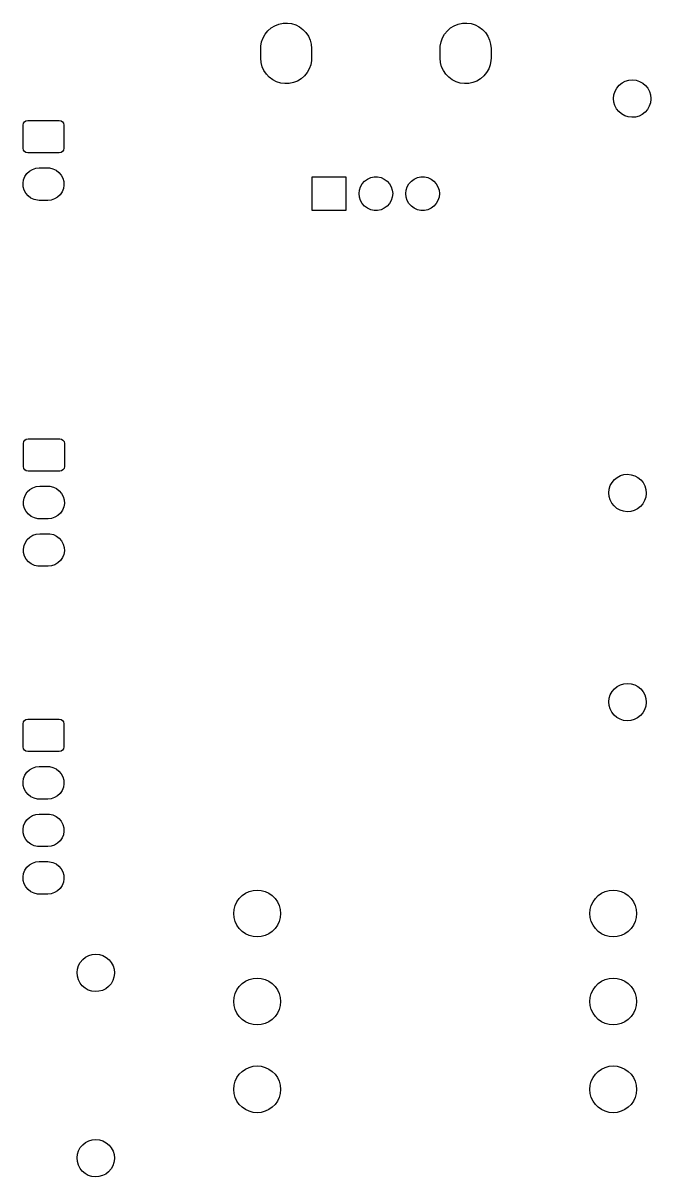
# Model space of a CAD drawing. Extents: x 57 to 241, y -129 to -56.
# Drawn here: x 57.3 to 90.9, y -123.7 to -62 of the extents above; entities that cross this region are included whole.
import ezdxf

# ---------------------------------------------------------------- set-up
doc = ezdxf.new("R2010")
doc.units = 0
doc.layers.add('BLACK', color=7, linetype='CONTINUOUS')

msp = doc.modelspace()

# ---------------------------------------------------------------- linework, layer by layer
at = {"layer": 'BLACK', "linetype": 'CONTINUOUS'}
for p, q in [((70.425, -62.4119), (70.5987, -62.2611)), ((70.5987, -62.2611), (70.7953, -62.1418)), ((70.7953, -62.1418), (71.0092, -62.0574)), ((71.0092, -62.0574), (71.2343, -62.0101)), ((71.2343, -62.0101), (71.4641, -62.0015)), ((71.4641, -62.0015), (71.692, -62.0317)), ((71.692, -62.0317), (71.9117, -62.0999)), ((71.9117, -62.0999), (72.1167, -62.2041)), ((72.1167, -62.2041), (72.3012, -62.3414)), ((80.025, -62.4119), (80.1987, -62.2611)), ((80.1987, -62.2611), (80.3953, -62.1418)), ((80.3953, -62.1418), (80.6092, -62.0574)), ((80.6092, -62.0574), (80.8343, -62.0101)), ((80.8343, -62.0101), (81.0641, -62.0015)), ((81.0641, -62.0015), (81.292, -62.0317)), ((81.292, -62.0317), (81.5117, -62.0999)), ((81.5117, -62.0999), (81.7167, -62.2041)), ((81.7167, -62.2041), (81.9012, -62.3414)), ((70.087, -63.0057), (70.1654, -62.7895)), ((70.1654, -62.7895), (70.2792, -62.5897)), ((70.2792, -62.5897), (70.425, -62.4119)), ((72.3012, -62.3414), (72.4599, -62.5078)), ((72.4599, -62.5078), (72.5883, -62.6986)), ((72.5883, -62.6986), (72.6828, -62.9083)), ((72.6828, -62.9083), (72.7406, -63.1309)), ((79.687, -63.0057), (79.7654, -62.7895)), ((79.7654, -62.7895), (79.8792, -62.5897)), ((79.8792, -62.5897), (80.025, -62.4119)), ((81.9012, -62.3414), (82.0599, -62.5078)), ((82.0599, -62.5078), (82.1883, -62.6986)), ((82.1883, -62.6986), (82.2828, -62.9083)), ((82.2828, -62.9083), (82.3406, -63.1309)), ((70.04, -63.36), (70.046, -63.232)), ((70.04, -63.88), (70.04, -63.36)), ((70.046, -63.232), (70.087, -63.0057)), ((72.7406, -63.1309), (72.76, -63.36)), ((72.76, -63.36), (72.76, -63.88)), ((79.64, -63.36), (79.646, -63.232)), ((79.64, -63.88), (79.64, -63.36)), ((79.646, -63.232), (79.687, -63.0057)), ((82.3406, -63.1309), (82.36, -63.36)), ((82.36, -63.36), (82.36, -63.88)), ((70.0594, -64.1091), (70.04, -63.88)), ((70.1172, -64.3317), (70.0594, -64.1091)), ((72.754, -64.008), (72.713, -64.2343)), ((72.76, -63.88), (72.754, -64.008)), ((79.6594, -64.1091), (79.64, -63.88)), ((79.7172, -64.3317), (79.6594, -64.1091)), ((82.354, -64.008), (82.313, -64.2343)), ((82.36, -63.88), (82.354, -64.008)), ((70.2117, -64.5414), (70.1172, -64.3317)), ((70.3401, -64.7322), (70.2117, -64.5414)), ((70.4988, -64.8986), (70.3401, -64.7322)), ((72.5208, -64.6503), (72.375, -64.8281)), ((72.6346, -64.4505), (72.5208, -64.6503)), ((72.713, -64.2343), (72.6346, -64.4505)), ((79.8117, -64.5414), (79.7172, -64.3317)), ((79.9401, -64.7322), (79.8117, -64.5414)), ((80.0988, -64.8986), (79.9401, -64.7322)), ((82.1208, -64.6503), (81.975, -64.8281)), ((82.2346, -64.4505), (82.1208, -64.6503)), ((82.313, -64.2343), (82.2346, -64.4505)), ((70.6833, -65.0359), (70.4988, -64.8986)), ((70.8883, -65.1401), (70.6833, -65.0359)), ((71.108, -65.2083), (70.8883, -65.1401)), ((71.3359, -65.2385), (71.108, -65.2083)), ((71.5657, -65.2299), (71.3359, -65.2385)), ((71.7908, -65.1826), (71.5657, -65.2299)), ((72.0047, -65.0982), (71.7908, -65.1826)), ((72.2013, -64.9789), (72.0047, -65.0982)), ((72.375, -64.8281), (72.2013, -64.9789)), ((80.2833, -65.0359), (80.0988, -64.8986)), ((80.4883, -65.1401), (80.2833, -65.0359)), ((80.708, -65.2083), (80.4883, -65.1401)), ((80.9359, -65.2385), (80.708, -65.2083)), ((81.1657, -65.2299), (80.9359, -65.2385)), ((81.3908, -65.1826), (81.1657, -65.2299)), ((81.6047, -65.0982), (81.3908, -65.1826)), ((81.8013, -64.9789), (81.6047, -65.0982)), ((81.975, -64.8281), (81.8013, -64.9789)), ((89.0909, -65.475), (89.2163, -65.3255)), ((89.2163, -65.3255), (89.3684, -65.2032)), ((89.3684, -65.2032), (89.5414, -65.1128)), ((89.5414, -65.1128), (89.7286, -65.0577)), ((89.7286, -65.0577), (89.923, -65.04)), ((89.923, -65.04), (90.1171, -65.0604)), ((90.1171, -65.0604), (90.3035, -65.1181)), ((90.3035, -65.1181), (90.4752, -65.211)), ((90.4752, -65.211), (90.6256, -65.3354)), ((90.6256, -65.3354), (90.7489, -65.4866)), ((88.9161, -66.026), (88.9379, -65.8321)), ((88.9379, -65.8321), (88.9969, -65.6461)), ((88.9969, -65.6461), (89.0909, -65.475)), ((90.7489, -65.4866), (90.8405, -65.6589)), ((90.8405, -65.6589), (90.897, -65.8458)), ((90.897, -65.8458), (90.916, -66.04)), ((88.9324, -66.2205), (88.9161, -66.026)), ((88.9862, -66.4081), (88.9324, -66.2205)), ((89.0754, -66.5817), (88.9862, -66.4081)), ((89.1967, -66.7347), (89.0754, -66.5817)), ((90.8295, -66.4467), (90.7331, -66.6164)), ((90.8911, -66.2615), (90.8295, -66.4467)), ((90.9156, -66.0679), (90.8911, -66.2615)), ((90.916, -66.04), (90.9156, -66.0679)), ((57.3982, -67.2752), (57.4793, -67.221)), ((57.4793, -67.221), (57.575, -67.202)), ((57.575, -67.202), (59.265, -67.202)), ((59.265, -67.202), (59.3607, -67.221)), ((59.3607, -67.221), (59.4418, -67.2752)), ((89.3453, -66.8611), (89.1967, -66.7347)), ((89.5157, -66.9564), (89.3453, -66.8611)), ((89.7013, -67.0167), (89.5157, -66.9564)), ((89.8951, -67.0398), (89.7013, -67.0167)), ((90.0896, -67.0248), (89.8951, -67.0398)), ((90.2776, -66.9723), (90.0896, -67.0248)), ((90.4518, -66.8843), (90.2776, -66.9723)), ((90.6056, -66.7642), (90.4518, -66.8843)), ((90.7331, -66.6164), (90.6056, -66.7642)), ((57.325, -67.452), (57.344, -67.3563)), ((57.325, -68.692), (57.325, -67.452)), ((57.344, -67.3563), (57.3982, -67.2752)), ((59.4418, -67.2752), (59.496, -67.3563)), ((59.496, -67.3563), (59.515, -67.452)), ((59.515, -67.452), (59.515, -68.692)), ((57.344, -68.7877), (57.325, -68.692)), ((57.3982, -68.8688), (57.344, -68.7877)), ((57.4793, -68.923), (57.3982, -68.8688)), ((57.575, -68.942), (57.4793, -68.923)), ((59.265, -68.942), (57.575, -68.942)), ((59.3607, -68.923), (59.265, -68.942)), ((59.4418, -68.8688), (59.3607, -68.923)), ((59.496, -68.7877), (59.4418, -68.8688)), ((59.515, -68.692), (59.496, -68.7877)), ((57.357, -70.378), (57.4268, -70.2036)), ((57.4268, -70.2036), (57.5325, -70.0481)), ((57.5325, -70.0481), (57.669, -69.919)), ((57.669, -69.919), (57.8301, -69.8222)), ((57.8301, -69.8222), (58.0082, -69.7623)), ((58.0082, -69.7623), (58.195, -69.742)), ((58.195, -69.742), (58.645, -69.742)), ((58.645, -69.742), (58.742, -69.7474)), ((58.742, -69.7474), (58.9254, -69.7884)), ((58.9254, -69.7884), (59.0957, -69.8678)), ((59.0957, -69.8678), (59.245, -69.982)), ((59.245, -69.982), (59.3663, -70.1255)), ((59.3663, -70.1255), (59.4539, -70.2917)), ((59.4539, -70.2917), (59.5038, -70.4729)), ((72.8, -72.02), (72.8, -70.22)), ((72.8, -70.22), (74.6, -70.22)), ((74.6, -70.22), (74.6, -72.02)), ((75.75, -70.3406), (75.9219, -70.264)), ((75.9219, -70.264), (76.1059, -70.2249)), ((76.1059, -70.2249), (76.2941, -70.2249)), ((76.2941, -70.2249), (76.4781, -70.264)), ((76.4781, -70.264), (76.65, -70.3406)), ((78.25, -70.3406), (78.4219, -70.264)), ((78.4219, -70.264), (78.6059, -70.2249)), ((78.6059, -70.2249), (78.7941, -70.2249)), ((78.7941, -70.2249), (78.9781, -70.264)), ((78.9781, -70.264), (79.15, -70.3406)), ((57.3264, -70.5634), (57.357, -70.378)), ((57.3362, -70.7511), (57.3264, -70.5634)), ((57.3861, -70.9323), (57.3362, -70.7511)), ((57.4737, -71.0985), (57.3861, -70.9323)), ((59.483, -70.846), (59.4132, -71.0204)), ((59.5136, -70.6606), (59.483, -70.846)), ((59.5038, -70.4729), (59.5136, -70.6606)), ((75.3197, -70.9329), (75.3778, -70.7539)), ((75.3778, -70.7539), (75.4719, -70.591)), ((75.4719, -70.591), (75.5978, -70.4512)), ((75.5978, -70.4512), (75.75, -70.3406)), ((76.65, -70.3406), (76.8022, -70.4512)), ((76.8022, -70.4512), (76.9281, -70.591)), ((76.9281, -70.591), (77.0222, -70.7539)), ((77.0222, -70.7539), (77.0803, -70.9329)), ((77.8197, -70.9329), (77.8778, -70.7539)), ((77.8778, -70.7539), (77.9719, -70.591)), ((77.9719, -70.591), (78.0978, -70.4512)), ((78.0978, -70.4512), (78.25, -70.3406)), ((79.15, -70.3406), (79.3022, -70.4512)), ((79.3022, -70.4512), (79.4281, -70.591)), ((79.4281, -70.591), (79.5222, -70.7539)), ((79.5222, -70.7539), (79.5803, -70.9329)), ((57.595, -71.242), (57.4737, -71.0985)), ((57.7443, -71.3562), (57.595, -71.242)), ((57.9146, -71.4356), (57.7443, -71.3562)), ((58.098, -71.4766), (57.9146, -71.4356)), ((58.195, -71.482), (58.098, -71.4766)), ((58.645, -71.482), (58.195, -71.482)), ((58.8318, -71.4617), (58.645, -71.482)), ((59.0099, -71.4018), (58.8318, -71.4617)), ((59.171, -71.305), (59.0099, -71.4018)), ((59.3075, -71.1759), (59.171, -71.305)), ((59.4132, -71.0204), (59.3075, -71.1759)), ((75.3, -71.12), (75.3197, -70.9329)), ((75.3197, -71.3071), (75.3, -71.12)), ((75.3778, -71.4861), (75.3197, -71.3071)), ((75.4719, -71.649), (75.3778, -71.4861)), ((77.0222, -71.4861), (76.9281, -71.649)), ((77.0803, -71.3071), (77.0222, -71.4861)), ((77.0803, -70.9329), (77.1, -71.12)), ((77.1, -71.12), (77.0803, -71.3071)), ((77.8, -71.12), (77.8197, -70.9329)), ((77.8197, -71.3071), (77.8, -71.12)), ((77.8778, -71.4861), (77.8197, -71.3071)), ((77.9719, -71.649), (77.8778, -71.4861)), ((79.5222, -71.4861), (79.4281, -71.649)), ((79.5803, -71.3071), (79.5222, -71.4861)), ((79.5803, -70.9329), (79.6, -71.12)), ((79.6, -71.12), (79.5803, -71.3071)), ((74.6, -72.02), (72.8, -72.02)), ((75.5978, -71.7888), (75.4719, -71.649)), ((75.75, -71.8994), (75.5978, -71.7888)), ((75.9219, -71.976), (75.75, -71.8994)), ((76.1059, -72.0151), (75.9219, -71.976)), ((76.2941, -72.0151), (76.1059, -72.0151)), ((76.4781, -71.976), (76.2941, -72.0151)), ((76.65, -71.8994), (76.4781, -71.976)), ((76.8022, -71.7888), (76.65, -71.8994)), ((76.9281, -71.649), (76.8022, -71.7888)), ((78.0978, -71.7888), (77.9719, -71.649)), ((78.25, -71.8994), (78.0978, -71.7888)), ((78.4219, -71.976), (78.25, -71.8994)), ((78.6059, -72.0151), (78.4219, -71.976)), ((78.7941, -72.0151), (78.6059, -72.0151)), ((78.9781, -71.976), (78.7941, -72.0151)), ((79.15, -71.8994), (78.9781, -71.976)), ((79.3022, -71.7888), (79.15, -71.8994)), ((79.4281, -71.649), (79.3022, -71.7888)), ((57.345, -84.47), (57.364, -84.3743)), ((57.345, -85.71), (57.345, -84.47)), ((57.364, -84.3743), (57.4182, -84.2932)), ((57.4182, -84.2932), (57.4993, -84.239)), ((57.4993, -84.239), (57.595, -84.22)), ((57.595, -84.22), (59.285, -84.22)), ((59.285, -84.22), (59.3807, -84.239)), ((59.3807, -84.239), (59.4618, -84.2932)), ((59.4618, -84.2932), (59.516, -84.3743)), ((59.516, -84.3743), (59.535, -84.47)), ((59.535, -84.47), (59.535, -85.71)), ((57.364, -85.8057), (57.345, -85.71)), ((59.535, -85.71), (59.516, -85.8057)), ((57.4182, -85.8868), (57.364, -85.8057)), ((57.4993, -85.941), (57.4182, -85.8868)), ((57.595, -85.96), (57.4993, -85.941)), ((59.285, -85.96), (57.595, -85.96)), ((59.3807, -85.941), (59.285, -85.96)), ((59.4618, -85.8868), (59.3807, -85.941)), ((59.516, -85.8057), (59.4618, -85.8868)), ((88.9623, -86.4075), (89.1144, -86.2852)), ((89.1144, -86.2852), (89.2874, -86.1948)), ((89.2874, -86.1948), (89.4746, -86.1397)), ((89.4746, -86.1397), (89.669, -86.122)), ((89.669, -86.122), (89.8631, -86.1424)), ((89.8631, -86.1424), (90.0495, -86.2001)), ((90.0495, -86.2001), (90.2212, -86.293)), ((90.2212, -86.293), (90.3716, -86.4174)), ((57.5525, -87.0661), (57.689, -86.937)), ((57.689, -86.937), (57.8501, -86.8402)), ((57.8501, -86.8402), (58.0282, -86.7803)), ((58.0282, -86.7803), (58.215, -86.76)), ((58.215, -86.76), (58.665, -86.76)), ((58.665, -86.76), (58.762, -86.7654)), ((58.762, -86.7654), (58.9454, -86.8064)), ((58.9454, -86.8064), (59.1157, -86.8858)), ((59.1157, -86.8858), (59.265, -87)), ((88.6621, -87.108), (88.6839, -86.9141)), ((88.6839, -86.9141), (88.7429, -86.7281)), ((88.7429, -86.7281), (88.8369, -86.557)), ((88.8369, -86.557), (88.9623, -86.4075)), ((90.3716, -86.4174), (90.4949, -86.5686)), ((90.4949, -86.5686), (90.5865, -86.7409)), ((90.5865, -86.7409), (90.643, -86.9278)), ((90.643, -86.9278), (90.662, -87.122)), ((57.3464, -87.5814), (57.377, -87.396)), ((57.3562, -87.7691), (57.3464, -87.5814)), ((57.377, -87.396), (57.4468, -87.2216)), ((57.4468, -87.2216), (57.5525, -87.0661)), ((59.265, -87), (59.3863, -87.1435)), ((59.3863, -87.1435), (59.4739, -87.3097)), ((59.4739, -87.3097), (59.5238, -87.4909)), ((59.5238, -87.4909), (59.5336, -87.6786)), ((88.6784, -87.3025), (88.6621, -87.108)), ((88.7322, -87.4901), (88.6784, -87.3025)), ((88.8214, -87.6637), (88.7322, -87.4901)), ((90.5755, -87.5287), (90.4791, -87.6984)), ((90.6371, -87.3435), (90.5755, -87.5287)), ((90.6616, -87.1499), (90.6371, -87.3435)), ((90.662, -87.122), (90.6616, -87.1499)), ((57.4061, -87.9503), (57.3562, -87.7691)), ((57.4937, -88.1165), (57.4061, -87.9503)), ((57.615, -88.26), (57.4937, -88.1165)), ((59.3275, -88.1939), (59.191, -88.323)), ((59.4332, -88.0384), (59.3275, -88.1939)), ((59.503, -87.864), (59.4332, -88.0384)), ((59.5336, -87.6786), (59.503, -87.864)), ((88.9427, -87.8167), (88.8214, -87.6637)), ((89.0913, -87.9431), (88.9427, -87.8167)), ((89.2617, -88.0384), (89.0913, -87.9431)), ((89.4473, -88.0987), (89.2617, -88.0384)), ((89.6411, -88.1218), (89.4473, -88.0987)), ((89.8356, -88.1068), (89.6411, -88.1218)), ((90.0236, -88.0543), (89.8356, -88.1068)), ((90.1978, -87.9663), (90.0236, -88.0543)), ((90.3516, -87.8462), (90.1978, -87.9663)), ((90.4791, -87.6984), (90.3516, -87.8462)), ((57.7643, -88.3742), (57.615, -88.26)), ((57.9346, -88.4536), (57.7643, -88.3742)), ((58.118, -88.4946), (57.9346, -88.4536)), ((58.215, -88.5), (58.118, -88.4946)), ((58.665, -88.5), (58.215, -88.5)), ((58.8518, -88.4797), (58.665, -88.5)), ((59.0299, -88.4198), (58.8518, -88.4797)), ((59.191, -88.323), (59.0299, -88.4198)), ((57.689, -89.477), (57.8501, -89.3802)), ((57.8501, -89.3802), (58.0282, -89.3203)), ((58.0282, -89.3203), (58.215, -89.3)), ((58.215, -89.3), (58.665, -89.3)), ((58.665, -89.3), (58.762, -89.3054)), ((58.762, -89.3054), (58.9454, -89.3464)), ((58.9454, -89.3464), (59.1157, -89.4258)), ((59.1157, -89.4258), (59.265, -89.54)), ((57.3464, -90.1214), (57.377, -89.936)), ((57.377, -89.936), (57.4468, -89.7616)), ((57.4468, -89.7616), (57.5525, -89.6061)), ((57.5525, -89.6061), (57.689, -89.477)), ((59.265, -89.54), (59.3863, -89.6835)), ((59.3863, -89.6835), (59.4739, -89.8497)), ((59.4739, -89.8497), (59.5238, -90.0309)), ((59.5238, -90.0309), (59.5336, -90.2186)), ((57.3562, -90.3091), (57.3464, -90.1214)), ((57.4061, -90.4903), (57.3562, -90.3091)), ((57.4937, -90.6565), (57.4061, -90.4903)), ((57.615, -90.8), (57.4937, -90.6565)), ((59.4332, -90.5784), (59.3275, -90.7339)), ((59.503, -90.404), (59.4332, -90.5784)), ((59.5336, -90.2186), (59.503, -90.404)), ((57.7643, -90.9142), (57.615, -90.8)), ((57.9346, -90.9936), (57.7643, -90.9142)), ((58.118, -91.0346), (57.9346, -90.9936)), ((58.215, -91.04), (58.118, -91.0346)), ((58.665, -91.04), (58.215, -91.04)), ((58.8518, -91.0197), (58.665, -91.04)), ((59.0299, -90.9598), (58.8518, -91.0197)), ((59.191, -90.863), (59.0299, -90.9598)), ((59.3275, -90.7339), (59.191, -90.863)), ((89.1144, -97.4612), (89.2874, -97.3708)), ((89.2874, -97.3708), (89.4746, -97.3157)), ((89.4746, -97.3157), (89.669, -97.298)), ((89.669, -97.298), (89.8631, -97.3184)), ((89.8631, -97.3184), (90.0495, -97.3761)), ((90.0495, -97.3761), (90.2212, -97.469)), ((88.6839, -98.0901), (88.7429, -97.9041)), ((88.7429, -97.9041), (88.8369, -97.733)), ((88.8369, -97.733), (88.9623, -97.5835)), ((88.9623, -97.5835), (89.1144, -97.4612)), ((90.2212, -97.469), (90.3716, -97.5934)), ((90.3716, -97.5934), (90.4949, -97.7446)), ((90.4949, -97.7446), (90.5865, -97.9169)), ((90.5865, -97.9169), (90.643, -98.1038)), ((88.6621, -98.284), (88.6839, -98.0901)), ((88.6784, -98.4785), (88.6621, -98.284)), ((88.7322, -98.6661), (88.6784, -98.4785)), ((88.8214, -98.8397), (88.7322, -98.6661)), ((90.6371, -98.5195), (90.5755, -98.7047)), ((90.6616, -98.3259), (90.6371, -98.5195)), ((90.643, -98.1038), (90.662, -98.298)), ((90.662, -98.298), (90.6616, -98.3259)), ((57.344, -99.3603), (57.3982, -99.2792)), ((57.3982, -99.2792), (57.4793, -99.225)), ((57.4793, -99.225), (57.575, -99.206)), ((57.575, -99.206), (59.265, -99.206)), ((59.265, -99.206), (59.3607, -99.225)), ((59.3607, -99.225), (59.4418, -99.2792)), ((59.4418, -99.2792), (59.496, -99.3603)), ((88.9427, -98.9927), (88.8214, -98.8397)), ((89.0913, -99.1191), (88.9427, -98.9927)), ((89.2617, -99.2144), (89.0913, -99.1191)), ((89.4473, -99.2747), (89.2617, -99.2144)), ((89.6411, -99.2978), (89.4473, -99.2747)), ((89.8356, -99.2828), (89.6411, -99.2978)), ((90.0236, -99.2303), (89.8356, -99.2828)), ((90.1978, -99.1423), (90.0236, -99.2303)), ((90.3516, -99.0222), (90.1978, -99.1423)), ((90.4791, -98.8744), (90.3516, -99.0222)), ((90.5755, -98.7047), (90.4791, -98.8744)), ((57.325, -99.456), (57.344, -99.3603)), ((57.325, -100.696), (57.325, -99.456)), ((59.496, -99.3603), (59.515, -99.456)), ((59.515, -99.456), (59.515, -100.696)), ((57.344, -100.792), (57.325, -100.696)), ((57.3982, -100.873), (57.344, -100.792)), ((57.4793, -100.927), (57.3982, -100.873)), ((57.575, -100.946), (57.4793, -100.927)), ((59.265, -100.946), (57.575, -100.946)), ((59.3607, -100.927), (59.265, -100.946)), ((59.4418, -100.873), (59.3607, -100.927)), ((59.496, -100.792), (59.4418, -100.873)), ((59.515, -100.696), (59.496, -100.792)), ((57.8301, -101.826), (58.0082, -101.766)), ((58.0082, -101.766), (58.195, -101.746)), ((58.195, -101.746), (58.645, -101.746)), ((58.645, -101.746), (58.742, -101.751)), ((58.742, -101.751), (58.9254, -101.792)), ((57.3264, -102.567), (57.357, -102.382)), ((57.357, -102.382), (57.4268, -102.208)), ((57.4268, -102.208), (57.5325, -102.052)), ((57.5325, -102.052), (57.669, -101.923)), ((57.669, -101.923), (57.8301, -101.826)), ((58.9254, -101.792), (59.0957, -101.872)), ((59.0957, -101.872), (59.245, -101.986)), ((59.245, -101.986), (59.3663, -102.13)), ((59.3663, -102.13), (59.4539, -102.296)), ((59.4539, -102.296), (59.5038, -102.477)), ((57.3362, -102.755), (57.3264, -102.567)), ((57.3861, -102.936), (57.3362, -102.755)), ((57.4737, -103.102), (57.3861, -102.936)), ((59.483, -102.85), (59.4132, -103.024)), ((59.5136, -102.665), (59.483, -102.85)), ((59.5038, -102.477), (59.5136, -102.665)), ((57.595, -103.246), (57.4737, -103.102)), ((57.7443, -103.36), (57.595, -103.246)), ((57.9146, -103.44), (57.7443, -103.36)), ((58.098, -103.481), (57.9146, -103.44)), ((58.195, -103.486), (58.098, -103.481)), ((58.645, -103.486), (58.195, -103.486)), ((58.8318, -103.466), (58.645, -103.486)), ((59.0099, -103.406), (58.8318, -103.466)), ((59.171, -103.309), (59.0099, -103.406)), ((59.3075, -103.18), (59.171, -103.309)), ((59.4132, -103.024), (59.3075, -103.18)), ((57.357, -104.922), (57.4268, -104.748)), ((57.4268, -104.748), (57.5325, -104.592)), ((57.5325, -104.592), (57.669, -104.463)), ((57.669, -104.463), (57.8301, -104.366)), ((57.8301, -104.366), (58.0082, -104.306)), ((58.0082, -104.306), (58.195, -104.286)), ((58.195, -104.286), (58.645, -104.286)), ((58.645, -104.286), (58.742, -104.291)), ((58.742, -104.291), (58.9254, -104.332)), ((58.9254, -104.332), (59.0957, -104.412)), ((59.0957, -104.412), (59.245, -104.526)), ((59.245, -104.526), (59.3663, -104.67)), ((59.3663, -104.67), (59.4539, -104.836)), ((59.4539, -104.836), (59.5038, -105.017)), ((57.3264, -105.107), (57.357, -104.922)), ((57.3362, -105.295), (57.3264, -105.107)), ((57.3861, -105.476), (57.3362, -105.295)), ((59.483, -105.39), (59.4132, -105.564)), ((59.5136, -105.205), (59.483, -105.39)), ((59.5038, -105.017), (59.5136, -105.205)), ((57.4737, -105.642), (57.3861, -105.476)), ((57.595, -105.786), (57.4737, -105.642)), ((57.7443, -105.9), (57.595, -105.786)), ((57.9146, -105.98), (57.7443, -105.9)), ((58.098, -106.021), (57.9146, -105.98)), ((58.195, -106.026), (58.098, -106.021)), ((58.645, -106.026), (58.195, -106.026)), ((58.8318, -106.006), (58.645, -106.026)), ((59.0099, -105.946), (58.8318, -106.006)), ((59.171, -105.849), (59.0099, -105.946)), ((59.3075, -105.72), (59.171, -105.849)), ((59.4132, -105.564), (59.3075, -105.72)), ((57.357, -107.462), (57.4268, -107.288)), ((57.4268, -107.288), (57.5325, -107.132)), ((57.5325, -107.132), (57.669, -107.003)), ((57.669, -107.003), (57.8301, -106.906)), ((57.8301, -106.906), (58.0082, -106.846)), ((58.0082, -106.846), (58.195, -106.826)), ((58.195, -106.826), (58.645, -106.826)), ((58.645, -106.826), (58.742, -106.831)), ((58.742, -106.831), (58.9254, -106.872)), ((58.9254, -106.872), (59.0957, -106.952)), ((59.0957, -106.952), (59.245, -107.066)), ((59.245, -107.066), (59.3663, -107.21)), ((59.3663, -107.21), (59.4539, -107.376)), ((57.3264, -107.647), (57.357, -107.462)), ((57.3362, -107.835), (57.3264, -107.647)), ((57.3861, -108.016), (57.3362, -107.835)), ((59.483, -107.93), (59.4132, -108.104)), ((59.4539, -107.376), (59.5038, -107.557)), ((59.5136, -107.745), (59.483, -107.93)), ((59.5038, -107.557), (59.5136, -107.745)), ((57.4737, -108.182), (57.3861, -108.016)), ((57.595, -108.326), (57.4737, -108.182)), ((57.7443, -108.44), (57.595, -108.326)), ((57.9146, -108.52), (57.7443, -108.44)), ((58.098, -108.561), (57.9146, -108.52)), ((58.8318, -108.546), (58.645, -108.566)), ((59.0099, -108.486), (58.8318, -108.546)), ((59.171, -108.389), (59.0099, -108.486)), ((59.3075, -108.26), (59.171, -108.389)), ((59.4132, -108.104), (59.3075, -108.26)), ((69.0465, -108.642), (69.225, -108.517)), ((69.225, -108.517), (69.4225, -108.425)), ((69.4225, -108.425), (69.6329, -108.369)), ((69.6329, -108.369), (69.85, -108.35)), ((69.85, -108.35), (70.0671, -108.369)), ((70.0671, -108.369), (70.2775, -108.425)), ((70.2775, -108.425), (70.475, -108.517)), ((70.475, -108.517), (70.6535, -108.642)), ((88.0965, -108.642), (88.275, -108.517)), ((88.275, -108.517), (88.4725, -108.425)), ((88.4725, -108.425), (88.6829, -108.369)), ((88.6829, -108.369), (88.9, -108.35)), ((88.9, -108.35), (89.1171, -108.369)), ((89.1171, -108.369), (89.3275, -108.425)), ((89.3275, -108.425), (89.525, -108.517)), ((89.525, -108.517), (89.7035, -108.642)), ((58.195, -108.566), (58.098, -108.561)), ((58.645, -108.566), (58.195, -108.566)), ((68.619, -109.383), (68.6754, -109.172)), ((68.6754, -109.172), (68.7675, -108.975)), ((68.7675, -108.975), (68.8924, -108.797)), ((68.8924, -108.797), (69.0465, -108.642)), ((70.6535, -108.642), (70.8076, -108.797)), ((70.8076, -108.797), (70.9325, -108.975)), ((70.9325, -108.975), (71.0246, -109.172)), ((71.0246, -109.172), (71.081, -109.383)), ((87.669, -109.383), (87.7254, -109.172)), ((87.7254, -109.172), (87.8175, -108.975)), ((87.8175, -108.975), (87.9424, -108.797)), ((87.9424, -108.797), (88.0965, -108.642)), ((89.7035, -108.642), (89.8576, -108.797)), ((89.8576, -108.797), (89.9825, -108.975)), ((89.9825, -108.975), (90.0746, -109.172)), ((90.0746, -109.172), (90.131, -109.383)), ((68.6, -109.6), (68.619, -109.383)), ((68.619, -109.817), (68.6, -109.6)), ((71.081, -109.383), (71.1, -109.6)), ((71.1, -109.6), (71.081, -109.817)), ((87.65, -109.6), (87.669, -109.383)), ((87.669, -109.817), (87.65, -109.6)), ((90.131, -109.383), (90.15, -109.6)), ((90.15, -109.6), (90.131, -109.817)), ((68.6754, -110.028), (68.619, -109.817)), ((68.7675, -110.225), (68.6754, -110.028)), ((68.8924, -110.403), (68.7675, -110.225)), ((69.0465, -110.558), (68.8924, -110.403)), ((70.8076, -110.403), (70.6535, -110.558)), ((70.9325, -110.225), (70.8076, -110.403)), ((71.0246, -110.028), (70.9325, -110.225)), ((71.081, -109.817), (71.0246, -110.028)), ((87.7254, -110.028), (87.669, -109.817)), ((87.8175, -110.225), (87.7254, -110.028)), ((87.9424, -110.403), (87.8175, -110.225)), ((88.0965, -110.558), (87.9424, -110.403)), ((89.8576, -110.403), (89.7035, -110.558)), ((89.9825, -110.225), (89.8576, -110.403)), ((90.0746, -110.028), (89.9825, -110.225)), ((90.131, -109.817), (90.0746, -110.028)), ((69.225, -110.683), (69.0465, -110.558)), ((69.4225, -110.775), (69.225, -110.683)), ((69.6329, -110.831), (69.4225, -110.775)), ((69.85, -110.85), (69.6329, -110.831)), ((70.0671, -110.831), (69.85, -110.85)), ((70.2775, -110.775), (70.0671, -110.831)), ((70.475, -110.683), (70.2775, -110.775)), ((70.6535, -110.558), (70.475, -110.683)), ((88.275, -110.683), (88.0965, -110.558)), ((88.4725, -110.775), (88.275, -110.683)), ((88.6829, -110.831), (88.4725, -110.775)), ((88.9, -110.85), (88.6829, -110.831)), ((89.1171, -110.831), (88.9, -110.85)), ((89.3275, -110.775), (89.1171, -110.831)), ((89.525, -110.683), (89.3275, -110.775)), ((89.7035, -110.558), (89.525, -110.683)), ((60.2949, -112.382), (60.3889, -112.211)), ((60.3889, -112.211), (60.5143, -112.062)), ((60.5143, -112.062), (60.6664, -111.939)), ((60.6664, -111.939), (60.8394, -111.849)), ((60.8394, -111.849), (61.0266, -111.794)), ((61.0266, -111.794), (61.221, -111.776)), ((61.221, -111.776), (61.4151, -111.796)), ((61.4151, -111.796), (61.6015, -111.854)), ((61.6015, -111.854), (61.7732, -111.947)), ((61.7732, -111.947), (61.9236, -112.071)), ((61.9236, -112.071), (62.0469, -112.223)), ((62.0469, -112.223), (62.1385, -112.395)), ((60.2141, -112.762), (60.2359, -112.568)), ((60.2304, -112.957), (60.2141, -112.762)), ((60.2359, -112.568), (60.2949, -112.382)), ((62.1385, -112.395), (62.195, -112.582)), ((62.2136, -112.804), (62.1891, -112.998)), ((62.195, -112.582), (62.214, -112.776)), ((62.214, -112.776), (62.2136, -112.804)), ((60.2842, -113.144), (60.2304, -112.957)), ((60.3734, -113.318), (60.2842, -113.144)), ((60.4947, -113.471), (60.3734, -113.318)), ((60.6433, -113.597), (60.4947, -113.471)), ((62.0311, -113.352), (61.9036, -113.5)), ((62.1275, -113.183), (62.0311, -113.352)), ((62.1891, -112.998), (62.1275, -113.183)), ((68.8924, -113.497), (69.0465, -113.342)), ((69.0465, -113.342), (69.225, -113.217)), ((69.225, -113.217), (69.4225, -113.125)), ((69.4225, -113.125), (69.6329, -113.069)), ((69.6329, -113.069), (69.85, -113.05)), ((69.85, -113.05), (70.0671, -113.069)), ((70.0671, -113.069), (70.2775, -113.125)), ((70.2775, -113.125), (70.475, -113.217)), ((70.475, -113.217), (70.6535, -113.342)), ((70.6535, -113.342), (70.8076, -113.497)), ((87.9424, -113.497), (88.0965, -113.342)), ((88.0965, -113.342), (88.275, -113.217)), ((88.275, -113.217), (88.4725, -113.125)), ((88.4725, -113.125), (88.6829, -113.069)), ((88.6829, -113.069), (88.9, -113.05)), ((88.9, -113.05), (89.1171, -113.069)), ((89.1171, -113.069), (89.3275, -113.125)), ((89.3275, -113.125), (89.525, -113.217)), ((89.525, -113.217), (89.7035, -113.342)), ((89.7035, -113.342), (89.8576, -113.497)), ((60.8137, -113.692), (60.6433, -113.597)), ((60.9993, -113.753), (60.8137, -113.692)), ((61.1931, -113.776), (60.9993, -113.753)), ((61.3876, -113.761), (61.1931, -113.776)), ((61.5756, -113.708), (61.3876, -113.761)), ((61.7498, -113.62), (61.5756, -113.708)), ((61.9036, -113.5), (61.7498, -113.62)), ((68.6, -114.3), (68.619, -114.083)), ((68.619, -114.083), (68.6754, -113.872)), ((68.6754, -113.872), (68.7675, -113.675)), ((68.7675, -113.675), (68.8924, -113.497)), ((70.8076, -113.497), (70.9325, -113.675)), ((70.9325, -113.675), (71.0246, -113.872)), ((71.0246, -113.872), (71.081, -114.083)), ((71.081, -114.083), (71.1, -114.3)), ((87.65, -114.3), (87.669, -114.083)), ((87.669, -114.083), (87.7254, -113.872)), ((87.7254, -113.872), (87.8175, -113.675)), ((87.8175, -113.675), (87.9424, -113.497)), ((89.8576, -113.497), (89.9825, -113.675)), ((89.9825, -113.675), (90.0746, -113.872)), ((90.0746, -113.872), (90.131, -114.083)), ((90.131, -114.083), (90.15, -114.3)), ((68.619, -114.517), (68.6, -114.3)), ((68.6754, -114.728), (68.619, -114.517)), ((71.081, -114.517), (71.0246, -114.728)), ((71.1, -114.3), (71.081, -114.517)), ((87.669, -114.517), (87.65, -114.3)), ((87.7254, -114.728), (87.669, -114.517)), ((90.131, -114.517), (90.0746, -114.728)), ((90.15, -114.3), (90.131, -114.517)), ((68.7675, -114.925), (68.6754, -114.728)), ((68.8924, -115.103), (68.7675, -114.925)), ((69.0465, -115.258), (68.8924, -115.103)), ((69.225, -115.383), (69.0465, -115.258)), ((70.6535, -115.258), (70.475, -115.383)), ((70.8076, -115.103), (70.6535, -115.258)), ((70.9325, -114.925), (70.8076, -115.103)), ((71.0246, -114.728), (70.9325, -114.925)), ((87.8175, -114.925), (87.7254, -114.728)), ((87.9424, -115.103), (87.8175, -114.925)), ((88.0965, -115.258), (87.9424, -115.103)), ((88.275, -115.383), (88.0965, -115.258)), ((89.7035, -115.258), (89.525, -115.383)), ((89.8576, -115.103), (89.7035, -115.258)), ((89.9825, -114.925), (89.8576, -115.103)), ((90.0746, -114.728), (89.9825, -114.925)), ((69.4225, -115.475), (69.225, -115.383)), ((69.6329, -115.531), (69.4225, -115.475)), ((69.85, -115.55), (69.6329, -115.531)), ((70.0671, -115.531), (69.85, -115.55)), ((70.2775, -115.475), (70.0671, -115.531)), ((70.475, -115.383), (70.2775, -115.475)), ((88.4725, -115.475), (88.275, -115.383)), ((88.6829, -115.531), (88.4725, -115.475)), ((88.9, -115.55), (88.6829, -115.531)), ((89.1171, -115.531), (88.9, -115.55)), ((89.3275, -115.475), (89.1171, -115.531)), ((89.525, -115.383), (89.3275, -115.475)), ((69.4225, -117.825), (69.6329, -117.769)), ((69.6329, -117.769), (69.85, -117.75)), ((69.85, -117.75), (70.0671, -117.769)), ((70.0671, -117.769), (70.2775, -117.825)), ((88.4725, -117.825), (88.6829, -117.769)), ((88.6829, -117.769), (88.9, -117.75)), ((88.9, -117.75), (89.1171, -117.769)), ((89.1171, -117.769), (89.3275, -117.825)), ((68.6754, -118.572), (68.7675, -118.375)), ((68.7675, -118.375), (68.8924, -118.197)), ((68.8924, -118.197), (69.0465, -118.042)), ((69.0465, -118.042), (69.225, -117.917)), ((69.225, -117.917), (69.4225, -117.825)), ((70.2775, -117.825), (70.475, -117.917)), ((70.475, -117.917), (70.6535, -118.042)), ((70.6535, -118.042), (70.8076, -118.197)), ((70.8076, -118.197), (70.9325, -118.375)), ((70.9325, -118.375), (71.0246, -118.572)), ((87.7254, -118.572), (87.8175, -118.375)), ((87.8175, -118.375), (87.9424, -118.197)), ((87.9424, -118.197), (88.0965, -118.042)), ((88.0965, -118.042), (88.275, -117.917)), ((88.275, -117.917), (88.4725, -117.825)), ((89.3275, -117.825), (89.525, -117.917)), ((89.525, -117.917), (89.7035, -118.042)), ((89.7035, -118.042), (89.8576, -118.197)), ((89.8576, -118.197), (89.9825, -118.375)), ((89.9825, -118.375), (90.0746, -118.572)), ((68.6, -119), (68.619, -118.783)), ((68.619, -119.217), (68.6, -119)), ((68.619, -118.783), (68.6754, -118.572)), ((71.0246, -118.572), (71.081, -118.783)), ((71.081, -118.783), (71.1, -119)), ((71.1, -119), (71.081, -119.217)), ((87.65, -119), (87.669, -118.783)), ((87.669, -119.217), (87.65, -119)), ((87.669, -118.783), (87.7254, -118.572)), ((90.0746, -118.572), (90.131, -118.783)), ((90.131, -118.783), (90.15, -119)), ((90.15, -119), (90.131, -119.217)), ((68.6754, -119.428), (68.619, -119.217)), ((68.7675, -119.625), (68.6754, -119.428)), ((68.8924, -119.803), (68.7675, -119.625)), ((70.9325, -119.625), (70.8076, -119.803)), ((71.0246, -119.428), (70.9325, -119.625)), ((71.081, -119.217), (71.0246, -119.428)), ((87.7254, -119.428), (87.669, -119.217)), ((87.8175, -119.625), (87.7254, -119.428)), ((87.9424, -119.803), (87.8175, -119.625)), ((89.9825, -119.625), (89.8576, -119.803)), ((90.0746, -119.428), (89.9825, -119.625)), ((90.131, -119.217), (90.0746, -119.428)), ((69.0465, -119.958), (68.8924, -119.803)), ((69.225, -120.083), (69.0465, -119.958)), ((69.4225, -120.175), (69.225, -120.083)), ((69.6329, -120.231), (69.4225, -120.175)), ((69.85, -120.25), (69.6329, -120.231)), ((70.0671, -120.231), (69.85, -120.25)), ((70.2775, -120.175), (70.0671, -120.231)), ((70.475, -120.083), (70.2775, -120.175)), ((70.6535, -119.958), (70.475, -120.083)), ((70.8076, -119.803), (70.6535, -119.958)), ((88.0965, -119.958), (87.9424, -119.803)), ((88.275, -120.083), (88.0965, -119.958)), ((88.4725, -120.175), (88.275, -120.083)), ((88.6829, -120.231), (88.4725, -120.175)), ((88.9, -120.25), (88.6829, -120.231)), ((89.1171, -120.231), (88.9, -120.25)), ((89.3275, -120.175), (89.1171, -120.231)), ((89.525, -120.083), (89.3275, -120.175)), ((89.7035, -119.958), (89.525, -120.083)), ((89.8576, -119.803), (89.7035, -119.958)), ((60.2949, -122.288), (60.3889, -122.117)), ((60.3889, -122.117), (60.5143, -121.968)), ((60.5143, -121.968), (60.6664, -121.845)), ((60.6664, -121.845), (60.8394, -121.755)), ((60.8394, -121.755), (61.0266, -121.7)), ((61.0266, -121.7), (61.221, -121.682)), ((61.221, -121.682), (61.4151, -121.702)), ((61.4151, -121.702), (61.6015, -121.76)), ((61.6015, -121.76), (61.7732, -121.853)), ((61.7732, -121.853), (61.9236, -121.977)), ((61.9236, -121.977), (62.0469, -122.129)), ((60.2141, -122.668), (60.2359, -122.474)), ((60.2304, -122.863), (60.2141, -122.668)), ((60.2359, -122.474), (60.2949, -122.288)), ((62.0469, -122.129), (62.1385, -122.301)), ((62.1385, -122.301), (62.195, -122.488)), ((62.2136, -122.71), (62.1891, -122.904)), ((62.195, -122.488), (62.214, -122.682)), ((62.214, -122.682), (62.2136, -122.71)), ((60.2842, -123.05), (60.2304, -122.863)), ((60.3734, -123.224), (60.2842, -123.05)), ((60.4947, -123.377), (60.3734, -123.224)), ((62.0311, -123.258), (61.9036, -123.406)), ((62.1275, -123.089), (62.0311, -123.258)), ((62.1891, -122.904), (62.1275, -123.089)), ((60.6433, -123.503), (60.4947, -123.377)), ((60.8137, -123.598), (60.6433, -123.503)), ((60.9993, -123.659), (60.8137, -123.598)), ((61.1931, -123.682), (60.9993, -123.659)), ((61.3876, -123.667), (61.1931, -123.682)), ((61.5756, -123.614), (61.3876, -123.667)), ((61.7498, -123.526), (61.5756, -123.614)), ((61.9036, -123.406), (61.7498, -123.526))]:
    msp.add_line(p, q, dxfattribs=at)

doc.saveas('drawing.dxf')
